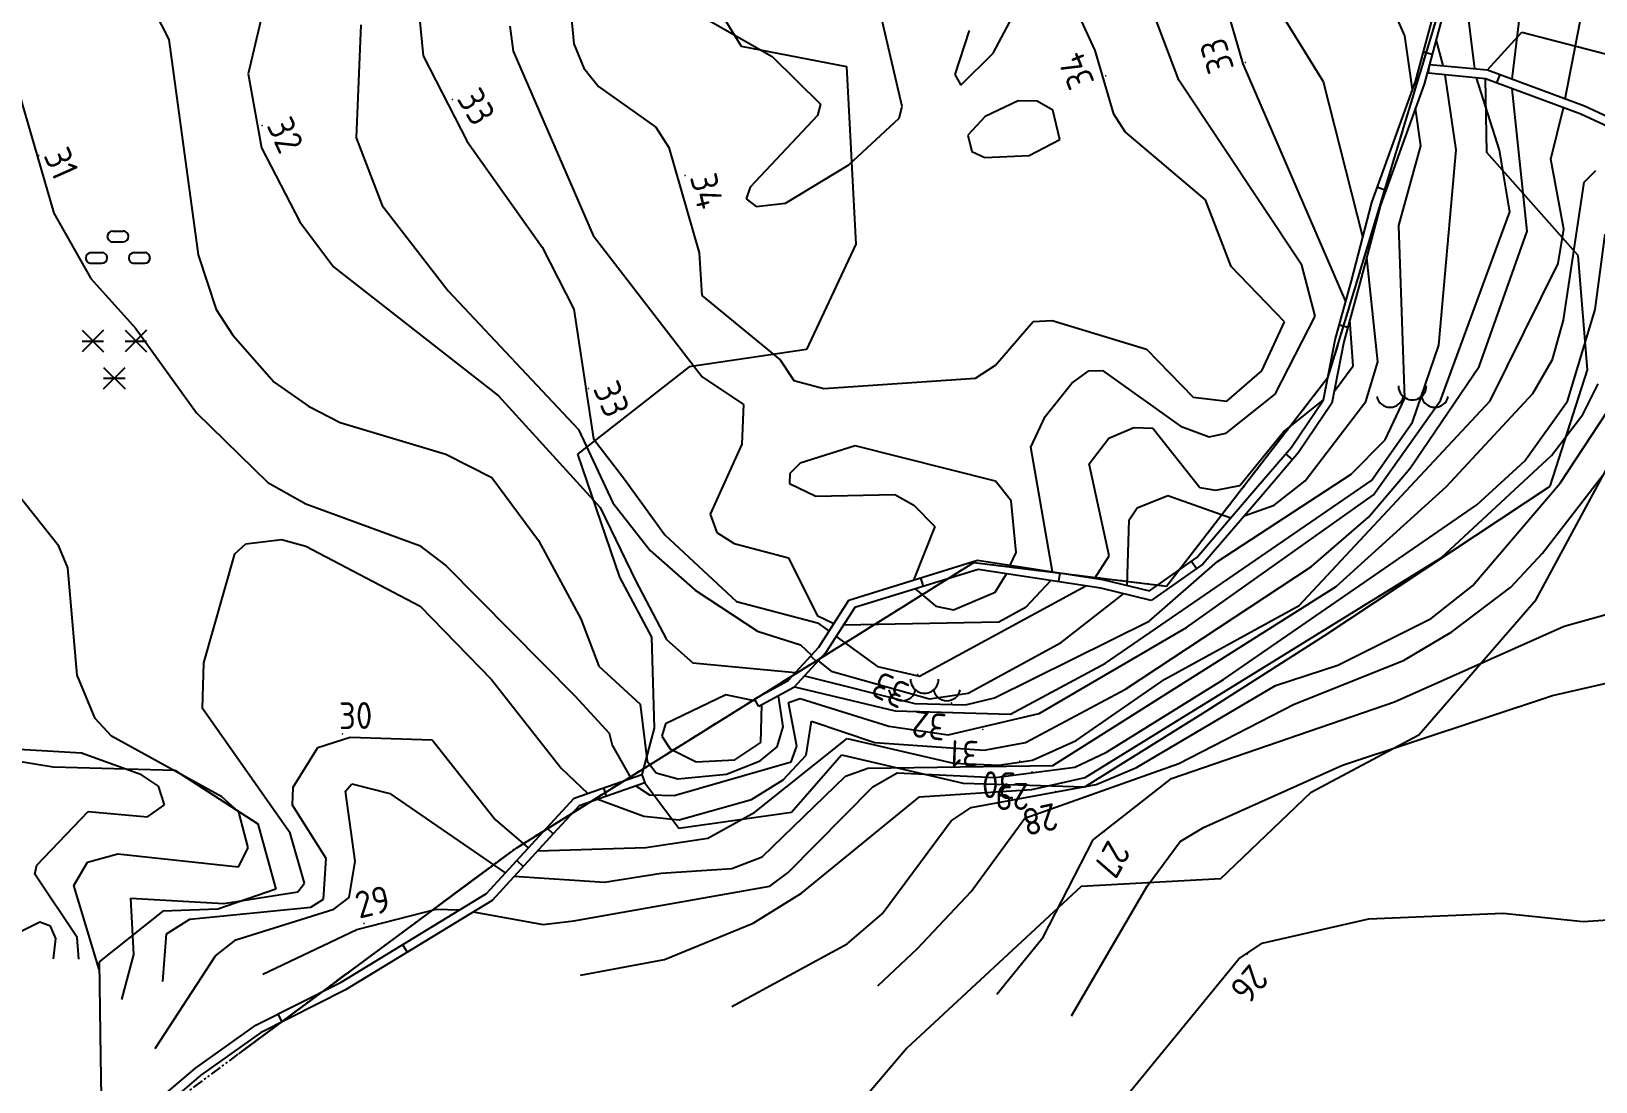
# Model space of a CAD drawing. Header units: metres. Extents: x 139929 to 142176, y 6401995 to 6404420.
# Drawn here: x 140455.7 to 140543.3, y 6402083.7 to 6402142.5 of the extents above; entities that cross this region are included whole.
import ezdxf
from ezdxf.enums import TextEntityAlignment as Align

# ---------------------------------------------------------------- set-up
doc = ezdxf.new("R2010")
doc.units = ezdxf.units.M
doc.header["$LTSCALE"] = 0.5
doc.linetypes.add('PHANTOM', pattern=[2.5, 1.25, -0.25, 0.25, -0.25, 0.25, -0.25])
doc.layers.get('0').update_dxf_attribs({"color": 1})
doc.layers.add('FAS_TRAKT_GRÄNS', color=96, linetype='Continuous', lineweight=35)
for name, color, linetype in [('M-BEF-MARKLINJE', 4, 'Continuous'), ('M-BEF-MUR', 4, 'Continuous'), ('M-BEF-NIVÅKURVA-PRIMÄR-0.5M', 12, 'Continuous'), ('M-BEF-NIVÅKURVA-PRIMÄR-1.0M', 12, 'Continuous'), ('M-GR-FASTIGHETSGRÄNS', 3, 'PHANTOM'), ('M-GR-TRAKTGRÄNS', 7, 'PHANTOM')]:
    doc.layers.add(name, color=color, linetype=linetype)
doc.styles.add('ISO', font='iso.shx', dxfattribs={"height": 2.5})

# ---------------------------------------------------------------- blocks, each defined once
blk = doc.blocks.new('PRI_M_BARRSKOG')
for points in [[(-0.6, 1.478, 0), (-1.8, 0.278, 0)], [(-1.8, 1.478, 0), (-0.6, 0.278, 0)], [(-1.8, 0.878, 0), (-0.6, 0.878, 0)], [(0.6, 1.478, 0), (1.8, 0.278, 0)], [(1.8, 1.478, 0), (0.6, 0.278, 0)], [(0.6, 0.878, 0), (1.8, 0.878, 0)], [(-0.6, -1.8, 0), (0.6, -0.6, 0)], [(-0.6, -0.6, 0), (0.6, -1.8, 0)], [(-0.6, -1.2, 0), (0.6, -1.2, 0)]]:
    blk.add_polyline3d(points)
blk = doc.blocks.new('PRI_M_BERG')
for centre, radius, start, end in [((-1.252, 0.43), 0.765, 192.29023, 347.70977), ((0, 0.867), 0.784, 179.99999, 0.00001), ((1.252, 0.43), 0.765, 192.29023, 347.70977)]:
    blk.add_arc(centre, radius, start, end)
blk = doc.blocks.new('PRI_M_LÖVSKOG')
for p, q in [((-0.295, 1.2), (0.295, 1.2)), ((-0.295, 0.6), (0.295, 0.6)), ((-1.495, 0), (-0.905, 0)), ((-1.495, -0.6), (-0.905, -0.6)), ((0.905, 0), (1.495, 0)), ((0.905, -0.6), (1.495, -0.6))]:
    blk.add_line(p, q)
for centre, start, end in [((-0.295, 0.9), 90.00001, 179.99999), ((-0.295, 0.9), 179.99999, 270.00003), ((0.295, 0.9), 0, 90.00001), ((0.295, 0.9), 270.00003, 0.00001), ((-1.495, -0.3), 90.00001, 179.99999), ((-1.495, -0.3), 179.99999, 270.00003), ((-0.905, -0.3), 0, 90.00001), ((-0.905, -0.3), 270.00003, 0.00001), ((0.905, -0.3), 90.00001, 179.99999), ((0.905, -0.3), 179.99999, 270.00003), ((1.495, -0.3), 0, 90.00001), ((1.495, -0.3), 270.00003, 0.00001)]:
    blk.add_arc(centre, 0.3, start, end)
blk = doc.blocks.new('PRI_NIVÅ_HÖJDPKT')
at = {"color": 0, "linetype": 'Continuous', "lineweight": -3}
blk.add_circle((183, 184), 0.0005, dxfattribs=at)

msp = doc.modelspace()

# ---------------------------------------------------------------- linework, layer by layer
at = {"layer": 'FAS_TRAKT_GRÄNS', "color": 1, "linetype": 'Continuous', "lineweight": -3}
for p, q in [((140528.293, 6402123.183), (140537.487, 6402153.588)), ((140519.238, 6402111.465), (140528.293, 6402123.183)), ((140482.865, 6402096.812), (140508.449, 6402112.785)), ((140508.449, 6402112.785), (140519.238, 6402111.465)), ((140467.305, 6402085.275), (140482.865, 6402096.812))]:
    msp.add_line(p, q, dxfattribs=at)
at = {"layer": 'M-BEF-MARKLINJE'}
for p, q in [((140490.716, 6402149.398, 34.284), (140495.429, 6402141.696, 34.579)), ((140495.429, 6402141.696, 34.579), (140501.324, 6402140.552, 34.812)), ((140537.194, 6402140.358, 30.969), (140539.124, 6402142.473, 30.6)), ((140539.124, 6402142.473, 30.6), (140545.945, 6402140.697, 29.929)), ((140501.324, 6402140.552, 34.812), (140501.844, 6402130.598, 34.523)), ((140537.164, 6402135.738, 31.038), (140537.081, 6402139.866, 31.481)), ((140542.277, 6402129.98, 29.537), (140537.164, 6402135.738, 31.038)), ((140501.844, 6402130.598, 34.523), (140499.082, 6402124.711, 34.289)), ((140542.803, 6402123.579, 28.423), (140542.277, 6402129.98, 29.537)), ((140499.082, 6402124.711, 34.289), (140492.51, 6402123.735, 33.772)), ((140492.51, 6402123.735, 33.772), (140486.262, 6402118.841, 32.487)), ((140540.715, 6402117.063, 28.081), (140542.803, 6402123.579, 28.423)), ((140486.262, 6402118.841, 32.487), (140488.625, 6402111.961, 32.175)), ((140539.919, 6402110.719, 27.115), (140543.969, 6402118.212, 27.553)), ((140528.067, 6402108.687, 28.775), (140540.715, 6402117.063, 28.081)), ((140488.625, 6402111.961, 32.175), (140490.419, 6402108.597, 32.135)), ((140533.352, 6402103.131, 26.944), (140539.919, 6402110.719, 27.115)), ((140490.419, 6402108.597, 32.135), (140490.563, 6402103.51, 31.72)), ((140521.309, 6402104.37, 28.474), (140528.067, 6402108.687, 28.775)), ((140514.669, 6402100.223, 28.207), (140521.309, 6402104.37, 28.474)), ((140490.563, 6402103.51, 31.72), (140489.878, 6402100.921, 31.299)), ((140527.334, 6402099.922, 26.552), (140533.352, 6402103.131, 26.944)), ((140451.1, 6402102.294, 31.752), (140456.927, 6402101.345, 31.644)), ((140498.244, 6402098.798, 29.918), (140501.044, 6402102.022, 29.713)), ((140501.044, 6402102.022, 29.713), (140507.849, 6402100.438, 28.246)), ((140456.927, 6402101.345, 31.644), (140463.728, 6402101.151, 31.352)), ((140463.728, 6402101.151, 31.352), (140468.374, 6402098.157, 30.866)), ((140490.043, 6402100.449, 31.299), (140491.95, 6402097.915, 30.662)), ((140507.849, 6402100.438, 28.246), (140514.669, 6402100.223, 28.207)), ((140522.259, 6402095.068, 26.266), (140527.334, 6402099.922, 26.552)), ((140491.95, 6402097.915, 30.662), (140498.244, 6402098.798, 29.918)), ((140468.374, 6402098.157, 30.866), (140469.391, 6402094.5, 30.259)), ((140469.391, 6402094.5, 30.259), (140466.137, 6402093.373, 29.521)), ((140514.465, 6402094.651, 26.38), (140504.71, 6402085.593, 27.307)), ((140522.259, 6402095.068, 26.266), (140514.465, 6402094.651, 26.38)), ((140463.064, 6402093.261, 30.425), (140459.499, 6402090.418, 31.026)), ((140466.137, 6402093.373, 29.521), (140463.064, 6402093.261, 30.425))]:
    msp.add_line(p, q, dxfattribs=at)
at = {"layer": 'M-BEF-MARKLINJE', "lineweight": -3}
for p, q in [((140490.716, 6402149.398), (140495.429, 6402141.696)), ((140495.429, 6402141.696), (140501.324, 6402140.552)), ((140537.194, 6402140.358), (140539.124, 6402142.473)), ((140539.124, 6402142.473), (140545.945, 6402140.697)), ((140501.324, 6402140.552), (140501.844, 6402130.598)), ((140537.164, 6402135.738), (140537.081, 6402139.866)), ((140542.277, 6402129.98), (140537.164, 6402135.738)), ((140501.844, 6402130.598), (140499.082, 6402124.711)), ((140542.803, 6402123.579), (140542.277, 6402129.98)), ((140499.082, 6402124.711), (140492.51, 6402123.735)), ((140492.51, 6402123.735), (140486.262, 6402118.841)), ((140540.715, 6402117.063), (140542.803, 6402123.579)), ((140486.262, 6402118.841), (140488.625, 6402111.961)), ((140539.919, 6402110.719), (140543.969, 6402118.212)), ((140528.067, 6402108.687), (140540.715, 6402117.063)), ((140488.625, 6402111.961), (140490.419, 6402108.597)), ((140533.352, 6402103.131), (140539.919, 6402110.719)), ((140490.419, 6402108.597), (140490.563, 6402103.51)), ((140521.309, 6402104.37), (140528.067, 6402108.687)), ((140514.669, 6402100.223), (140521.309, 6402104.37)), ((140490.563, 6402103.51), (140489.878, 6402100.921)), ((140527.334, 6402099.922), (140533.352, 6402103.131)), ((140451.1, 6402102.294), (140456.927, 6402101.345)), ((140498.244, 6402098.798), (140501.044, 6402102.022)), ((140501.044, 6402102.022), (140507.849, 6402100.438)), ((140456.927, 6402101.345), (140463.728, 6402101.151)), ((140463.728, 6402101.151), (140468.374, 6402098.157)), ((140490.043, 6402100.449), (140491.95, 6402097.915)), ((140507.849, 6402100.438), (140514.669, 6402100.223)), ((140522.259, 6402095.068), (140527.334, 6402099.922)), ((140491.95, 6402097.915), (140498.244, 6402098.798)), ((140468.374, 6402098.157), (140469.391, 6402094.5)), ((140469.391, 6402094.5), (140466.137, 6402093.373)), ((140514.465, 6402094.651), (140504.71, 6402085.593)), ((140522.259, 6402095.068), (140514.465, 6402094.651)), ((140463.064, 6402093.261), (140459.499, 6402090.418)), ((140466.137, 6402093.373), (140463.064, 6402093.261)), ((140459.499, 6402090.418), (140459.565, 6402085.114)), ((140459.565, 6402085.114), (140459.67, 6402080.05)), ((140504.71, 6402085.593), (140501.448, 6402081.764))]:
    msp.add_line(p, q, dxfattribs=at)
at = {"layer": 'M-BEF-MUR'}
for p, q in [((140533.175, 6402139.718, 31.964), (140534.576, 6402144.95, 31.544)), ((140535.043, 6402144.762, 31.544), (140533.948, 6402140.672, 31.875)), ((140533.618, 6402141.373, 31.831), (140534.101, 6402141.244, 31.829)), ((140533.948, 6402140.672, 31.875), (140533.653, 6402139.569, 31.964)), ((140533.9, 6402140.175, 31.875), (140533.948, 6402140.672, 31.875)), ((140537.081, 6402139.866, 31.481), (140533.9, 6402140.175, 31.875)), ((140533.948, 6402140.672, 31.875), (140537.194, 6402140.358, 31.481)), ((140537.194, 6402140.358, 31.481), (140542.627, 6402138.342, 30.191)), ((140537.887, 6402140.101, 31.317), (140537.713, 6402139.632, 31.329)), ((140530.737, 6402132.929, 33.323), (140533.175, 6402139.718, 31.964)), ((140533.653, 6402139.569, 31.964), (140531.215, 6402132.78, 33.323)), ((140542.434, 6402137.88, 30.191), (140537.081, 6402139.866, 31.481)), ((140542.627, 6402138.342, 30.191), (140545.926, 6402136.807, 29.565)), ((140545.732, 6402136.346, 29.565), (140542.434, 6402137.88, 30.191)), ((140531.05, 6402133.801, 33.148), (140531.521, 6402133.632, 33.152)), ((140529.582, 6402128.553, 33.232), (140530.737, 6402132.929, 33.323)), ((140531.215, 6402132.78, 33.323), (140530.065, 6402128.423, 33.232)), ((140528.679, 6402125.254, 33.977), (140529.582, 6402128.553, 33.232)), ((140530.065, 6402128.423, 33.232), (140529.166, 6402125.14, 33.977)), ((140528.91, 6402126.096, 33.787), (140529.392, 6402125.964, 33.79)), ((140528.02, 6402121.893, 33.556), (140528.679, 6402125.254, 33.977)), ((140529.166, 6402125.14, 33.977), (140528.491, 6402121.696, 33.556)), ((140526.223, 6402119.249, 32.948), (140528.02, 6402121.893, 33.556)), ((140528.491, 6402121.696, 33.556), (140526.622, 6402118.946, 32.948)), ((140524.243, 6402116.92, 33.255), (140526.223, 6402119.249, 32.948)), ((140526.622, 6402118.946, 32.948), (140524.623, 6402116.595, 33.255)), ((140525.896, 6402118.865, 32.999), (140526.277, 6402118.541, 33.001)), ((140520.936, 6402113.072, 33.17), (140524.243, 6402116.92, 33.255)), ((140524.623, 6402116.595, 33.255), (140521.275, 6402112.699, 33.17)), ((140501.461, 6402110.679, 34.255), (140508.651, 6402112.911, 34.778)), ((140508.651, 6402112.911, 34.778), (140515.659, 6402111.84, 33.528)), ((140518.278, 6402111.191, 32.806), (140520.936, 6402113.072, 33.17)), ((140520.63, 6402112.856, 33.128), (140520.919, 6402112.448, 33.125)), ((140508.69, 6402112.4, 34.778), (140501.783, 6402110.256, 34.255)), ((140505.471, 6402111.924, 34.547), (140505.619, 6402111.446, 34.545)), ((140515.561, 6402111.349, 33.528), (140508.69, 6402112.4, 34.778)), ((140513.267, 6402112.206, 33.955), (140513.192, 6402111.711, 33.959)), ((140521.275, 6402112.699, 33.17), (140518.381, 6402110.651, 32.806)), ((140518.381, 6402110.651, 32.806), (140515.561, 6402111.349, 33.528)), ((140515.659, 6402111.84, 33.528), (140518.278, 6402111.191, 32.806)), ((140499.777, 6402108.052, 33.573), (140501.461, 6402110.679, 34.255)), ((140501.783, 6402110.256, 34.255), (140500.175, 6402107.747, 33.573)), ((140498.066, 6402106.176, 32.385), (140499.777, 6402108.052, 33.573)), ((140500.175, 6402107.747, 33.573), (140498.378, 6402105.777, 32.385)), ((140499.317, 6402107.549, 33.254), (140499.687, 6402107.212, 33.251)), ((140496.181, 6402105.159, 32.22), (140498.066, 6402106.176, 32.385)), ((140498.378, 6402105.777, 32.385), (140496.418, 6402104.719, 32.22)), ((140496.418, 6402104.719, 32.22), (140496.181, 6402105.159, 32.22)), ((140486.081, 6402099.592, 30.969), (140489.878, 6402100.921, 31.299)), ((140489.878, 6402100.921, 31.299), (140490.043, 6402100.449, 31.299)), ((140490.043, 6402100.449, 31.299), (140486.364, 6402099.161, 30.969)), ((140487.718, 6402100.165, 31.111), (140487.883, 6402099.693, 31.105)), ((140484.544, 6402097.928, 30.997), (140486.081, 6402099.592, 30.969)), ((140486.364, 6402099.161, 30.969), (140484.911, 6402097.589, 30.997)), ((140481.172, 6402094.257, 30.07), (140484.544, 6402097.928, 30.997)), ((140484.911, 6402097.589, 30.997), (140484.544, 6402097.928, 30.997)), ((140484.544, 6402097.928, 30.997), (140484.912, 6402097.59, 30.997)), ((140484.912, 6402097.59, 30.997), (140481.493, 6402093.867, 30.07)), ((140482.868, 6402096.104, 30.536), (140483.236, 6402095.765, 30.543)), ((140473.037, 6402089.296, 29.298), (140481.172, 6402094.257, 30.07)), ((140481.493, 6402093.867, 30.07), (140473.281, 6402088.858, 29.298)), ((140476.482, 6402091.398, 29.625), (140476.743, 6402090.97, 29.623))]:
    msp.add_line(p, q, dxfattribs=at)
at = {"layer": 'M-BEF-MUR', "lineweight": -3}
for p, q in [((140533.175, 6402139.718), (140534.576, 6402144.95)), ((140535.043, 6402144.762), (140533.948, 6402140.672)), ((140533.618, 6402141.373), (140534.101, 6402141.244)), ((140533.948, 6402140.672), (140533.653, 6402139.569)), ((140533.9, 6402140.175), (140533.948, 6402140.672)), ((140537.081, 6402139.866), (140533.9, 6402140.175)), ((140533.948, 6402140.672), (140537.194, 6402140.358)), ((140537.194, 6402140.358), (140542.627, 6402138.342)), ((140537.887, 6402140.101), (140537.713, 6402139.632)), ((140530.737, 6402132.929), (140533.175, 6402139.718)), ((140533.653, 6402139.569), (140531.215, 6402132.78)), ((140542.434, 6402137.88), (140537.081, 6402139.866)), ((140542.627, 6402138.342), (140545.926, 6402136.807)), ((140545.732, 6402136.346), (140542.434, 6402137.88)), ((140531.05, 6402133.801), (140531.521, 6402133.632)), ((140529.582, 6402128.553), (140530.737, 6402132.929)), ((140531.215, 6402132.78), (140530.065, 6402128.423)), ((140528.679, 6402125.254), (140529.582, 6402128.553)), ((140530.065, 6402128.423), (140529.166, 6402125.14)), ((140528.91, 6402126.096), (140529.392, 6402125.964)), ((140528.02, 6402121.893), (140528.679, 6402125.254)), ((140529.166, 6402125.14), (140528.491, 6402121.696)), ((140526.223, 6402119.249), (140528.02, 6402121.893)), ((140528.491, 6402121.696), (140526.622, 6402118.946)), ((140524.243, 6402116.92), (140526.223, 6402119.249)), ((140526.622, 6402118.946), (140524.623, 6402116.595)), ((140525.896, 6402118.865), (140526.277, 6402118.541)), ((140520.936, 6402113.072), (140524.243, 6402116.92)), ((140524.623, 6402116.595), (140521.275, 6402112.699)), ((140501.461, 6402110.679), (140508.651, 6402112.911)), ((140508.651, 6402112.911), (140515.659, 6402111.84)), ((140518.278, 6402111.191), (140520.936, 6402113.072)), ((140520.63, 6402112.856), (140520.919, 6402112.448)), ((140508.69, 6402112.4), (140501.783, 6402110.256)), ((140505.471, 6402111.924), (140505.619, 6402111.446)), ((140515.561, 6402111.349), (140508.69, 6402112.4)), ((140513.267, 6402112.206), (140513.192, 6402111.711)), ((140521.275, 6402112.699), (140518.381, 6402110.651)), ((140518.381, 6402110.651), (140515.561, 6402111.349)), ((140515.659, 6402111.84), (140518.278, 6402111.191)), ((140499.777, 6402108.052), (140501.461, 6402110.679)), ((140501.783, 6402110.256), (140500.175, 6402107.747)), ((140498.066, 6402106.176), (140499.777, 6402108.052)), ((140500.175, 6402107.747), (140498.378, 6402105.777)), ((140499.317, 6402107.549), (140499.687, 6402107.212)), ((140496.181, 6402105.159), (140498.066, 6402106.176)), ((140498.378, 6402105.777), (140496.418, 6402104.719)), ((140496.418, 6402104.719), (140496.181, 6402105.159)), ((140486.081, 6402099.592), (140489.878, 6402100.921)), ((140489.878, 6402100.921), (140490.043, 6402100.449)), ((140490.043, 6402100.449), (140486.364, 6402099.161)), ((140487.718, 6402100.165), (140487.883, 6402099.693)), ((140484.544, 6402097.928), (140486.081, 6402099.592)), ((140486.364, 6402099.161), (140484.911, 6402097.589)), ((140481.172, 6402094.257), (140484.544, 6402097.928)), ((140484.544, 6402097.928), (140484.912, 6402097.59)), ((140484.911, 6402097.589), (140484.544, 6402097.928)), ((140484.912, 6402097.59), (140481.493, 6402093.867)), ((140482.868, 6402096.104), (140483.236, 6402095.765)), ((140473.037, 6402089.296), (140481.172, 6402094.257)), ((140481.493, 6402093.867), (140473.281, 6402088.858)), ((140476.482, 6402091.398), (140476.743, 6402090.97)), ((140468.258, 6402086.876), (140473.037, 6402089.296)), ((140473.281, 6402088.858), (140468.518, 6402086.447)), ((140469.501, 6402087.505), (140469.726, 6402087.059)), ((140464.888, 6402084.471), (140468.258, 6402086.876)), ((140468.518, 6402086.447), (140465.195, 6402084.076)), ((140459.67, 6402080.05), (140464.888, 6402084.471)), ((140465.195, 6402084.076), (140459.976, 6402079.654))]:
    msp.add_line(p, q, dxfattribs=at)
at = {"layer": 'M-BEF-NIVÅKURVA-PRIMÄR-0.5M', "linetype": 'Continuous', "lineweight": -3}
for p, q in [((140538.581, 6402139.844, 30.5), (140539.875, 6402150.479, 30.5)), ((140528.025, 6402139.698, 32.5), (140524.296, 6402145.714, 32.5)), ((140504.432, 6402138.315, 34.5), (140503.049, 6402144.339, 34.5)), ((140462.575, 6402143.671, 31.5), (140463.395, 6402142.066, 31.5)), ((140491.764, 6402144.185, 34.5), (140497.167, 6402141.115, 34.5)), ((140519.932, 6402139.783, 33.5), (140518.504, 6402143.544, 33.5)), ((140474.136, 6402142.881, 32.5), (140473.881, 6402136.554, 32.5)), ((140482.491, 6402142.804, 33.5), (140482.668, 6402141.407, 33.5)), ((140508.182, 6402142.574, 34.5), (140507.394, 6402140.097, 34.5)), ((140509.537, 6402141.293, 34.5), (140510.621, 6402143.326, 34.5)), ((140463.395, 6402142.066, 31.5), (140465.03, 6402130.01, 31.5)), ((140534.714, 6402140.599, 31.5), (140534.322, 6402142.072, 31.5)), ((140482.668, 6402141.407, 33.5), (140487.154, 6402131.082, 33.5)), ((140497.167, 6402141.115, 34.5), (140499.865, 6402138.437, 34.5)), ((140507.726, 6402139.516, 34.5), (140509.537, 6402141.293, 34.5)), ((140507.394, 6402140.097, 34.5), (140507.726, 6402139.516, 34.5)), ((140535.443, 6402135.895, 31.5), (140534.827, 6402140.085, 31.5)), ((140526.801, 6402129.429, 33.5), (140519.932, 6402139.783, 33.5)), ((140530.233, 6402131.016, 32.5), (140528.025, 6402139.698, 32.5)), ((140539.415, 6402131.342, 30.5), (140538.584, 6402139.309, 30.5)), ((140499.865, 6402138.437, 34.5), (140499.693, 6402137.815, 34.5)), ((140504.273, 6402137.665, 34.5), (140504.432, 6402138.315, 34.5)), ((140510.927, 6402138.633, 34.5), (140509.079, 6402137.748, 34.5)), ((140511.988, 6402138.612, 34.5), (140510.927, 6402138.633, 34.5)), ((140512.865, 6402138.1, 34.5), (140511.988, 6402138.612, 34.5)), ((140499.693, 6402137.815, 34.5), (140495.933, 6402133.791, 34.5)), ((140501.453, 6402135.043, 34.5), (140504.273, 6402137.665, 34.5)), ((140509.079, 6402137.748, 34.5), (140508.113, 6402136.701, 34.5)), ((140513.26, 6402136.468, 34.5), (140512.865, 6402138.1, 34.5)), ((140473.881, 6402136.554, 32.5), (140475.329, 6402132.772, 32.5)), ((140508.113, 6402136.701, 34.5), (140508.347, 6402135.795, 34.5)), ((140511.546, 6402135.572, 34.5), (140513.26, 6402136.468, 34.5)), ((140508.347, 6402135.795, 34.5), (140509.074, 6402135.46, 34.5)), ((140509.074, 6402135.46, 34.5), (140511.546, 6402135.572, 34.5)), ((140534.478, 6402124.955, 31.5), (140535.443, 6402135.895, 31.5)), ((140497.917, 6402132.896, 34.5), (140501.453, 6402135.043, 34.5)), ((140542.603, 6402134.068, 29.5), (140543.262, 6402134.723, 29.5)), ((140495.933, 6402133.791, 34.5), (140495.701, 6402133.14, 34.5)), ((140541.453, 6402126.343, 29.5), (140542.603, 6402134.068, 29.5)), ((140495.701, 6402133.14, 34.5), (140496.271, 6402132.716, 34.5)), ((140475.329, 6402132.772, 32.5), (140479.037, 6402127.984, 32.5)), ((140496.271, 6402132.716, 34.5), (140497.917, 6402132.896, 34.5)), ((140536.732, 6402123.76, 30.5), (140539.415, 6402131.342, 30.5)), ((140487.154, 6402131.082, 33.5), (140493.242, 6402123.184, 33.5)), ((140465.03, 6402130.01, 31.5), (140466.05, 6402126.94, 31.5)), ((140527.549, 6402126.568, 33.5), (140526.801, 6402129.429, 33.5)), ((140531.059, 6402124.025, 32.5), (140530.442, 6402129.852, 32.5)), ((140479.037, 6402127.984, 32.5), (140486.322, 6402120.232, 32.5)), ((140466.05, 6402126.94, 31.5), (140466.982, 6402125.511, 31.5)), ((140525.315, 6402122.211, 33.5), (140527.549, 6402126.568, 33.5)), ((140540.834, 6402124.157, 29.5), (140541.453, 6402126.343, 29.5)), ((140466.982, 6402125.511, 31.5), (140469.292, 6402122.887, 31.5)), ((140533.002, 6402120.642, 31.5), (140534.478, 6402124.955, 31.5)), ((140539.737, 6402122.237, 29.5), (140540.834, 6402124.157, 29.5)), ((140513.936, 6402122.818, 33.5), (140514.881, 6402123.505, 33.5)), ((140514.881, 6402123.505, 33.5), (140515.66, 6402123.541, 33.5)), ((140515.66, 6402123.541, 33.5), (140520.018, 6402120.42, 33.5)), ((140530.385, 6402121.805, 32.5), (140531.059, 6402124.025, 32.5)), ((140532.872, 6402118.063, 30.5), (140536.732, 6402123.76, 30.5)), ((140469.292, 6402122.887, 31.5), (140471.219, 6402121.545, 31.5)), ((140493.242, 6402123.184, 33.5), (140495.556, 6402121.635, 33.5)), ((140512.438, 6402120.966, 33.5), (140513.936, 6402122.818, 33.5)), ((140540.282, 6402113.311, 27.5), (140547.799, 6402123.044, 27.5)), ((140542.534, 6402121.07, 28.5), (140543.405, 6402122.777, 28.5)), ((140471.219, 6402121.545, 31.5), (140472.977, 6402120.63, 31.5)), ((140495.556, 6402121.635, 33.5), (140495.473, 6402119.417, 33.5)), ((140522.576, 6402120.027, 33.5), (140525.315, 6402122.211, 33.5)), ((140526.997, 6402117.357, 32.5), (140530.385, 6402121.805, 32.5)), ((140534.898, 6402117.034, 29.5), (140539.737, 6402122.237, 29.5)), ((140511.633, 6402119.233, 33.5), (140512.438, 6402120.966, 33.5)), ((140530.709, 6402117.376, 31.5), (140533.002, 6402120.642, 31.5)), ((140540.784, 6402118.767, 28.5), (140542.534, 6402121.07, 28.5)), ((140472.977, 6402120.63, 31.5), (140478.901, 6402118.848, 31.5)), ((140486.322, 6402120.232, 32.5), (140488.253, 6402116.116, 32.5)), ((140520.018, 6402120.42, 33.5), (140521.624, 6402119.826, 33.5)), ((140521.624, 6402119.826, 33.5), (140522.576, 6402120.027, 33.5)), ((140495.473, 6402119.417, 33.5), (140493.686, 6402115.486, 33.5)), ((140512.863, 6402112.268, 33.5), (140511.633, 6402119.233, 33.5)), ((140478.901, 6402118.848, 31.5), (140481.47, 6402117.535, 31.5)), ((140530.545, 6402115.319, 30.5), (140532.872, 6402118.063, 30.5)), ((140534.612, 6402113.05, 28.5), (140540.784, 6402118.767, 28.5)), ((140481.47, 6402117.535, 31.5), (140484.091, 6402114.013, 31.5)), ((140515.827, 6402107.141, 31.5), (140530.709, 6402117.376, 31.5)), ((140525.259, 6402115.989, 32.5), (140526.997, 6402117.357, 32.5)), ((140517.586, 6402115.848, 32.5), (140519.305, 6402116.54, 32.5)), ((140519.305, 6402116.54, 32.5), (140522.843, 6402115.29, 32.5)), ((140528.732, 6402111.434, 29.5), (140534.898, 6402117.034, 29.5)), ((140488.253, 6402116.116, 32.5), (140490.342, 6402113.455, 32.5)), ((140493.686, 6402115.486, 33.5), (140494.073, 6402114.457, 33.5)), ((140517.143, 6402115.177, 32.5), (140517.586, 6402115.848, 32.5)), ((140523.59, 6402115.392, 32.5), (140525.259, 6402115.989, 32.5)), ((140517.038, 6402111.498, 32.5), (140517.143, 6402115.177, 32.5)), ((140527.342, 6402112.565, 30.5), (140530.545, 6402115.319, 30.5)), ((140467.086, 6402113.278, 30.5), (140467.713, 6402113.82, 30.5)), ((140467.713, 6402113.82, 30.5), (140469.71, 6402114.078, 30.5)), ((140469.71, 6402114.078, 30.5), (140471.06, 6402113.691, 30.5)), ((140471.06, 6402113.691, 30.5), (140477.469, 6402110.342, 30.5)), ((140484.091, 6402114.013, 31.5), (140486.46, 6402109.637, 31.5)), ((140494.073, 6402114.457, 33.5), (140495.043, 6402113.84, 33.5)), ((140495.043, 6402113.84, 33.5), (140498.083, 6402113.038, 33.5)), ((140465.352, 6402107.17, 30.5), (140467.086, 6402113.278, 30.5)), ((140490.342, 6402113.455, 32.5), (140492.852, 6402111.237, 32.5)), ((140498.083, 6402113.038, 33.5), (140499.68, 6402109.813, 33.5)), ((140514.677, 6402100.755, 28.5), (140534.612, 6402113.05, 28.5)), ((140538.507, 6402111.407, 27.5), (140540.282, 6402113.311, 27.5)), ((140516.935, 6402105.687, 30.5), (140527.342, 6402112.565, 30.5)), ((140492.852, 6402111.237, 32.5), (140496.346, 6402108.939, 32.5)), ((140511.385, 6402110.31, 33.5), (140512.753, 6402111.779, 33.5)), ((140512.876, 6402101.419, 29.5), (140528.732, 6402111.434, 29.5)), ((140513.331, 6402108.306, 32.5), (140516.835, 6402111.033, 32.5)), ((140535.209, 6402108.907, 27.5), (140538.507, 6402111.407, 27.5)), ((140477.469, 6402110.342, 30.5), (140481.455, 6402106.232, 30.5)), ((140509.856, 6402109.468, 33.5), (140511.385, 6402110.31, 33.5)), ((140486.46, 6402109.637, 31.5), (140487.459, 6402106.985, 31.5)), ((140499.68, 6402109.813, 33.5), (140500.622, 6402109.371, 33.5)), ((140501.161, 6402109.286, 33.5), (140509.856, 6402109.468, 33.5)), ((140496.346, 6402108.939, 32.5), (140498.756, 6402108.174, 32.5)), ((140532.507, 6402107.293, 27.5), (140535.209, 6402108.907, 27.5)), ((140498.756, 6402108.174, 32.5), (140499.368, 6402107.604, 32.5)), ((140508.139, 6402105.476, 32.5), (140513.331, 6402108.306, 32.5)), ((140465.286, 6402104.613, 30.5), (140465.352, 6402107.17, 30.5)), ((140487.459, 6402106.985, 31.5), (140489.779, 6402104.85, 31.5)), ((140499.746, 6402107.277, 32.5), (140500.47, 6402106.698, 32.5)), ((140500.47, 6402106.698, 32.5), (140505.966, 6402105.153, 32.5)), ((140510.505, 6402104.296, 31.5), (140515.827, 6402107.141, 31.5)), ((140526.372, 6402104.847, 27.5), (140532.507, 6402107.293, 27.5)), ((140540.831, 6402105.344, 26.5), (140549.123, 6402107.222, 26.5)), ((140481.455, 6402106.232, 30.5), (140485.362, 6402101.27, 30.5)), ((140498.424, 6402105.827, 31.5), (140504.049, 6402104.473, 31.5)), ((140497.775, 6402103.587, 31.5), (140497.524, 6402105.315, 31.5)), ((140505.966, 6402105.153, 32.5), (140508.139, 6402105.476, 32.5)), ((140511.347, 6402102.712, 30.5), (140516.935, 6402105.687, 30.5)), ((140529.081, 6402101.432, 26.5), (140540.831, 6402105.344, 26.5)), ((140470.187, 6402097.623, 30.5), (140465.286, 6402104.613, 30.5)), ((140489.779, 6402104.85, 31.5), (140490.176, 6402101.654, 31.5)), ((140504.049, 6402104.473, 31.5), (140510.505, 6402104.296, 31.5)), ((140519.93, 6402101.536, 27.5), (140526.372, 6402104.847, 27.5)), ((140497.449, 6402102.457, 31.5), (140497.775, 6402103.587, 31.5)), ((140499.068, 6402102.005, 30.5), (140499.374, 6402103.892, 30.5)), ((140499.374, 6402103.892, 30.5), (140502.915, 6402102.705, 30.5)), ((140458.499, 6402102.111, 31.5), (140453.659, 6402102.401, 31.5)), ((140496.502, 6402101.683, 31.5), (140497.449, 6402102.457, 31.5)), ((140502.915, 6402102.705, 30.5), (140509.027, 6402102.281, 30.5)), ((140509.027, 6402102.281, 30.5), (140511.347, 6402102.712, 30.5)), ((140461.863, 6402100.902, 31.5), (140458.499, 6402102.111, 31.5)), ((140490.176, 6402101.654, 31.5), (140490.673, 6402101, 31.5)), ((140494.613, 6402100.94, 31.5), (140496.502, 6402101.683, 31.5)), ((140497.776, 6402100.616, 30.5), (140499.068, 6402102.005, 30.5)), ((140502.512, 6402101.262, 29.5), (140512.876, 6402101.419, 29.5)), ((140511.307, 6402098.472, 27.5), (140519.93, 6402101.536, 27.5)), ((140521.299, 6402097.951, 26.5), (140529.081, 6402101.432, 26.5)), ((140462.821, 6402100.259, 31.5), (140461.863, 6402100.902, 31.5)), ((140485.362, 6402101.27, 30.5), (140486.84, 6402099.857, 30.5)), ((140490.673, 6402101, 31.5), (140491.893, 6402100.672, 31.5)), ((140491.893, 6402100.672, 31.5), (140494.613, 6402100.94, 31.5)), ((140496.007, 6402099.511, 30.5), (140497.776, 6402100.616, 30.5)), ((140496.597, 6402096.31, 29.5), (140501.268, 6402100.822, 29.5)), ((140501.268, 6402100.822, 29.5), (140502.512, 6402101.262, 29.5)), ((140511.707, 6402100.081, 28.5), (140514.677, 6402100.755, 28.5)), ((140463.161, 6402099.211, 31.5), (140462.821, 6402100.259, 31.5)), ((140473.279, 6402099.98, 29.5), (140473.647, 6402100.397, 29.5)), ((140473.832, 6402096.059, 29.5), (140473.279, 6402099.98, 29.5)), ((140473.647, 6402100.397, 29.5), (140475.761, 6402099.85, 29.5)), ((140475.761, 6402099.85, 29.5), (140482.225, 6402095.404, 29.5)), ((140498.805, 6402094.276, 28.5), (140505.418, 6402099.673, 28.5)), ((140505.418, 6402099.673, 28.5), (140511.707, 6402100.081, 28.5)), ((140456.006, 6402095.842, 31.5), (140458.874, 6402098.843, 31.5)), ((140458.874, 6402098.843, 31.5), (140462.197, 6402098.538, 31.5)), ((140462.197, 6402098.538, 31.5), (140463.161, 6402099.211, 31.5)), ((140487.409, 6402099.527, 30.5), (140489.987, 6402098.576, 30.5)), ((140491.957, 6402098.375, 30.5), (140496.007, 6402099.511, 30.5)), ((140489.987, 6402098.576, 30.5), (140491.957, 6402098.375, 30.5)), ((140508.299, 6402094.364, 27.5), (140511.307, 6402098.472, 27.5)), ((140520.002, 6402097.155, 26.5), (140521.299, 6402097.951, 26.5)), ((140470.994, 6402094.839, 30.5), (140470.187, 6402097.623, 30.5)), ((140518.153, 6402094.663, 26.5), (140520.002, 6402097.155, 26.5)), ((140494.912, 6402095.659, 29.5), (140496.597, 6402096.31, 29.5)), ((140455.9, 6402095.339, 31.5), (140456.006, 6402095.842, 31.5)), ((140458.272, 6402091.793, 31.5), (140455.9, 6402095.339, 31.5)), ((140473.492, 6402094.035, 29.5), (140473.832, 6402096.059, 29.5)), ((140487.781, 6402094.883, 29.5), (140490.953, 6402095.396, 29.5)), ((140490.953, 6402095.396, 29.5), (140494.912, 6402095.659, 29.5)), ((140470.623, 6402094.343, 30.5), (140470.994, 6402094.839, 30.5)), ((140482.732, 6402095.216, 29.5), (140487.781, 6402094.883, 29.5)), ((140513.909, 6402087.395, 26.5), (140518.153, 6402094.663, 26.5)), ((140461.437, 6402090.839, 30.5), (140461.273, 6402093.999, 30.5)), ((140461.273, 6402093.999, 30.5), (140466.478, 6402093.69, 30.5)), ((140466.478, 6402093.69, 30.5), (140470.623, 6402094.343, 30.5)), ((140472.625, 6402093.383, 29.5), (140473.492, 6402094.035, 29.5)), ((140496.094, 6402092.591, 28.5), (140498.805, 6402094.276, 28.5)), ((140505.305, 6402091.175, 27.5), (140508.299, 6402094.364, 27.5)), ((140467.142, 6402091.667, 29.5), (140472.625, 6402093.383, 29.5)), ((140458.358, 6402090.585, 31.5), (140458.272, 6402091.793, 31.5)), ((140491.14, 6402090.561, 28.5), (140496.094, 6402092.591, 28.5)), ((140466.013, 6402090.767, 29.5), (140467.142, 6402091.667, 29.5)), ((140503.071, 6402089.074, 27.5), (140505.305, 6402091.175, 27.5)), ((140460.757, 6402088.319, 30.5), (140461.437, 6402090.839, 30.5)), ((140462.631, 6402085.583, 29.5), (140466.013, 6402090.767, 29.5)), ((140486.434, 6402089.673, 28.5), (140491.14, 6402090.561, 28.5))]:
    msp.add_line(p, q, dxfattribs=at)
at = {"layer": 'M-BEF-NIVÅKURVA-PRIMÄR-1.0M', "linetype": 'Continuous', "lineweight": -3}
for p, q in [((140515.252, 6402141.457, 34), (140510.686, 6402151.298, 34)), ((140469.615, 6402147.635, 32), (140467.83, 6402140.149, 32)), ((140536.498, 6402140.425, 31), (140535.784, 6402146.104, 31)), ((140523.533, 6402140.7, 33), (140522.083, 6402145.666, 33)), ((140541.558, 6402138.739, 30), (140542.631, 6402144.334, 30)), ((140477.329, 6402144.218, 33), (140477.622, 6402141.15, 33)), ((140485.877, 6402143.786, 34), (140486.061, 6402141.827, 34)), ((140532.569, 6402142.267, 32), (140531.966, 6402143.674, 32)), ((140486.061, 6402141.827, 34), (140486.624, 6402140.464, 34)), ((140533.012, 6402139.266, 32), (140532.569, 6402142.267, 32)), ((140454.423, 6402141.101, 31), (140456.952, 6402132.348, 31)), ((140477.622, 6402141.15, 33), (140480.095, 6402136.361, 33)), ((140516.297, 6402137.878, 34), (140515.252, 6402141.457, 34)), ((140467.83, 6402140.149, 32), (140468.583, 6402136.005, 32)), ((140486.624, 6402140.464, 34), (140487.446, 6402139.43, 34)), ((140529.266, 6402127.4, 33), (140523.533, 6402140.7, 33)), ((140537.881, 6402135.873, 31), (140536.593, 6402139.913, 31)), ((140487.446, 6402139.43, 34), (140490.648, 6402137.16, 34)), ((140533.473, 6402136.104, 32), (140533.168, 6402138.219, 32)), ((140540.754, 6402135.371, 30), (140541.458, 6402138.242, 30)), ((140516.925, 6402136.902, 34), (140516.297, 6402137.878, 34)), ((140490.648, 6402137.16, 34), (140491.376, 6402136.021, 34)), ((140521.423, 6402133.092, 34), (140516.925, 6402136.902, 34)), ((140468.583, 6402136.005, 32), (140470.732, 6402131.853, 32)), ((140480.095, 6402136.361, 33), (140484.286, 6402130.433, 33)), ((140491.376, 6402136.021, 34), (140493.074, 6402130.127, 34)), ((140532.239, 6402131.642, 32), (140533.473, 6402136.104, 32)), ((140538.458, 6402132.413, 31), (140537.881, 6402135.873, 31)), ((140541.469, 6402131.436, 30), (140540.754, 6402135.371, 30)), ((140522.851, 6402129.347, 34), (140521.423, 6402133.092, 34)), ((140456.952, 6402132.348, 31), (140459.032, 6402128.683, 31)), ((140534.563, 6402121.859, 31), (140538.458, 6402132.413, 31)), ((140470.732, 6402131.853, 32), (140472.608, 6402129.333, 32)), ((140532.576, 6402121.981, 32), (140532.239, 6402131.642, 32)), ((140541.159, 6402129.515, 30), (140541.469, 6402131.436, 30)), ((140543.232, 6402126.94, 29), (140543.794, 6402131.16, 29)), ((140484.286, 6402130.433, 33), (140486.071, 6402126.97, 33)), ((140493.074, 6402130.127, 34), (140493.23, 6402127.729, 34)), ((140537.36, 6402121.828, 30), (140541.159, 6402129.515, 30)), ((140459.032, 6402128.683, 31), (140461.539, 6402125.909, 31)), ((140472.608, 6402129.333, 32), (140481.846, 6402122.119, 32)), ((140525.838, 6402126.262, 34), (140522.851, 6402129.347, 34)), ((140493.23, 6402127.729, 34), (140497.615, 6402124.137, 34)), ((140541.265, 6402117.232, 28), (140548.333, 6402127.994, 28)), ((140486.071, 6402126.97, 33), (140487.167, 6402119.716, 33)), ((140541.676, 6402121.825, 29), (140543.232, 6402126.94, 29)), ((140461.539, 6402125.909, 31), (140464.939, 6402121.157, 31)), ((140509.672, 6402123.822, 34), (140511.766, 6402126.285, 34)), ((140511.766, 6402126.285, 34), (140512.845, 6402126.333, 34)), ((140512.845, 6402126.333, 34), (140518.115, 6402124.725, 34)), ((140524.565, 6402123.516, 34), (140525.838, 6402126.262, 34)), ((140529.677, 6402123.785, 33), (140529.501, 6402126.364, 33)), ((140518.115, 6402124.725, 34), (140520.73, 6402122.045, 34)), ((140497.615, 6402124.137, 34), (140498.382, 6402122.97, 34)), ((140508.54, 6402123.107, 34), (140509.672, 6402123.822, 34)), ((140522.609, 6402121.815, 34), (140524.565, 6402123.516, 34)), ((140528.622, 6402122.363, 33), (140529.677, 6402123.785, 33)), ((140498.382, 6402122.97, 34), (140500.053, 6402122.527, 34)), ((140500.053, 6402122.527, 34), (140508.54, 6402123.107, 34)), ((140481.846, 6402122.119, 32), (140487.537, 6402115.864, 32)), ((140520.73, 6402122.045, 34), (140522.609, 6402121.815, 34)), ((140525.779, 6402120.103, 33), (140528.008, 6402121.874, 33)), ((140526.667, 6402110.379, 30), (140537.36, 6402121.828, 30)), ((140530.817, 6402116.571, 31), (140534.563, 6402121.859, 31)), ((140531.473, 6402119.646, 32), (140532.576, 6402121.981, 32)), ((140539.289, 6402118.483, 29), (140541.676, 6402121.825, 29)), ((140464.939, 6402121.157, 31), (140468.931, 6402117.261, 31)), ((140516.002, 6402119.749, 33), (140517.404, 6402120.34, 33)), ((140517.404, 6402120.34, 33), (140518.462, 6402120.299, 33)), ((140518.462, 6402120.299, 33), (140521.097, 6402116.989, 33)), ((140523.341, 6402117.101, 33), (140525.779, 6402120.103, 33)), ((140487.167, 6402119.716, 33), (140488.85, 6402117.531, 33)), ((140501.814, 6402119.322, 34), (140498.728, 6402118.347, 34)), ((140509.664, 6402117.337, 34), (140501.814, 6402119.322, 34)), ((140514.9, 6402118.312, 33), (140516.002, 6402119.749, 33)), ((140529.578, 6402117.73, 32), (140531.473, 6402119.646, 32)), ((140498.728, 6402118.347, 34), (140498.149, 6402117.773, 34)), ((140516.028, 6402113.154, 33), (140514.9, 6402118.312, 33)), ((140536.599, 6402116.015, 29), (140539.289, 6402118.483, 29)), ((140468.931, 6402117.261, 31), (140471.065, 6402116.072, 31)), ((140488.85, 6402117.531, 33), (140491.151, 6402114.328, 33)), ((140498.149, 6402117.773, 34), (140498.139, 6402117.205, 34)), ((140498.139, 6402117.205, 34), (140499.611, 6402116.494, 34)), ((140510.544, 6402116.23, 34), (140509.664, 6402117.337, 34)), ((140522.094, 6402112.839, 32), (140529.578, 6402117.73, 32)), ((140536.356, 6402111.479, 28), (140541.265, 6402117.232, 28)), ((140457.245, 6402113.697, 31), (140454.872, 6402116.692, 31)), ((140499.611, 6402116.494, 34), (140504.022, 6402116.587, 34)), ((140504.022, 6402116.587, 34), (140505.088, 6402115.998, 34)), ((140520.36, 6402109.152, 31), (140530.817, 6402116.571, 31)), ((140521.097, 6402116.989, 33), (140521.991, 6402116.84, 33)), ((140521.991, 6402116.84, 33), (140523.341, 6402117.101, 33)), ((140471.065, 6402116.072, 31), (140477.427, 6402113.734, 31)), ((140487.537, 6402115.864, 32), (140489.537, 6402111.742, 32)), ((140505.088, 6402115.998, 34), (140506.262, 6402114.805, 34)), ((140510.826, 6402113.351, 34), (140510.544, 6402116.23, 34)), ((140522.434, 6402106.226, 29), (140536.599, 6402116.015, 29)), ((140506.262, 6402114.805, 34), (140505.074, 6402111.801, 34)), ((140457.738, 6402112.494, 31), (140457.245, 6402113.697, 31)), ((140477.427, 6402113.734, 31), (140478.927, 6402112.605, 31)), ((140491.151, 6402114.328, 33), (140495.169, 6402110.592, 33)), ((140510.49, 6402112.63, 34), (140510.826, 6402113.351, 34)), ((140515.224, 6402111.906, 33), (140516.028, 6402113.154, 33)), ((140518.269, 6402109.504, 32), (140522.094, 6402112.839, 32)), ((140458.26, 6402106.479, 31), (140457.738, 6402112.494, 31)), ((140478.927, 6402112.605, 31), (140486.115, 6402105.321, 31)), ((140509.649, 6402111.117, 34), (140510.272, 6402112.157, 34)), ((140489.537, 6402111.742, 32), (140491.253, 6402108.48, 32)), ((140505.172, 6402111.308, 34), (140506.328, 6402110.34, 34)), ((140505.408, 6402106.415, 33), (140514.714, 6402111.479, 33)), ((140507.32, 6402110.138, 34), (140509.649, 6402111.117, 34)), ((140534.056, 6402109.654, 28), (140536.356, 6402111.479, 28)), ((140495.169, 6402110.592, 33), (140499.693, 6402109.415, 33)), ((140506.328, 6402110.34, 34), (140507.32, 6402110.138, 34)), ((140519.145, 6402106.249, 30), (140526.667, 6402110.379, 30)), ((140541.495, 6402109.224, 27), (140547.312, 6402110.845, 27)), ((140499.693, 6402109.415, 33), (140500.346, 6402108.939, 33)), ((140509.606, 6402105.198, 32), (140518.269, 6402109.504, 32)), ((140528.832, 6402107.042, 28), (140534.056, 6402109.654, 28)), ((140491.253, 6402108.48, 32), (140492.733, 6402107.162, 32)), ((140500.75, 6402108.645, 33), (140503.053, 6402106.968, 33)), ((140512.108, 6402104.337, 31), (140520.36, 6402109.152, 31)), ((140532.001, 6402104.974, 27), (140541.495, 6402109.224, 27)), ((140492.733, 6402107.162, 32), (140498.472, 6402106.621, 32)), ((140503.053, 6402106.968, 33), (140505.408, 6402106.415, 33)), ((140525.334, 6402105.905, 28), (140528.832, 6402107.042, 28)), ((140459.272, 6402104.054, 31), (140458.26, 6402106.479, 31)), ((140498.983, 6402106.439, 32), (140505.147, 6402104.887, 32)), ((140514.173, 6402102.821, 30), (140519.145, 6402106.249, 30)), ((140515.871, 6402102.17, 29), (140522.434, 6402106.226, 29)), ((140517.551, 6402101.304, 28), (140525.334, 6402105.905, 28)), ((140486.115, 6402105.321, 31), (140488.036, 6402103.234, 31)), ((140494.578, 6402105.382, 32), (140491.19, 6402103.748, 32)), ((140496.259, 6402105.013, 32), (140494.578, 6402105.382, 32)), ((140498.08, 6402104.942, 31), (140498.73, 6402105.173, 31)), ((140498.553, 6402102.502, 31), (140498.08, 6402104.942, 31)), ((140498.73, 6402105.173, 31), (140503.698, 6402103.62, 31)), ((140505.147, 6402104.887, 32), (140507.991, 6402104.807, 32)), ((140507.991, 6402104.807, 32), (140509.606, 6402105.198, 32)), ((140519.506, 6402100.692, 27), (140532.001, 6402104.974, 27)), ((140460.179, 6402103.056, 31), (140459.272, 6402104.054, 31)), ((140496.539, 6402102.7, 32), (140496.592, 6402104.812, 32)), ((140507.02, 6402103.134, 31), (140512.108, 6402104.337, 31)), ((140488.036, 6402103.234, 31), (140488.212, 6402102.558, 31)), ((140491.19, 6402103.748, 32), (140490.992, 6402103.057, 32)), ((140503.698, 6402103.62, 31), (140507.02, 6402103.134, 31)), ((140466.365, 6402099.666, 31), (140460.179, 6402103.056, 31)), ((140470.361, 6402100.198, 30), (140471.741, 6402102.433, 30)), ((140471.741, 6402102.433, 30), (140473.552, 6402102.996, 30)), ((140473.552, 6402102.996, 30), (140478.128, 6402102.856, 30)), ((140478.128, 6402102.856, 30), (140481.653, 6402098.394, 30)), ((140488.212, 6402102.558, 31), (140489.256, 6402100.703, 31)), ((140490.992, 6402103.057, 32), (140491.463, 6402102.353, 32)), ((140491.463, 6402102.353, 32), (140492.92, 6402101.631, 32)), ((140495.08, 6402101.736, 32), (140496.539, 6402102.7, 32)), ((140496.202, 6402098.812, 30), (140501.37, 6402102.929, 30)), ((140498.219, 6402101.627, 31), (140498.553, 6402102.502, 31)), ((140501.37, 6402102.929, 30), (140507.308, 6402101.555, 30)), ((140511.737, 6402101.708, 30), (140514.173, 6402102.821, 30)), ((140491.685, 6402099.745, 31), (140498.219, 6402101.627, 31)), ((140492.92, 6402101.631, 32), (140495.08, 6402101.736, 32)), ((140507.308, 6402101.555, 30), (140509.842, 6402101.431, 30)), ((140509.842, 6402101.431, 30), (140511.737, 6402101.708, 30)), ((140514.103, 6402101.317, 29), (140515.871, 6402102.17, 29)), ((140502.797, 6402100.218, 29), (140504.169, 6402101.012, 29)), ((140504.169, 6402101.012, 29), (140509.641, 6402100.746, 29)), ((140509.641, 6402100.746, 29), (140514.103, 6402101.317, 29)), ((140515.127, 6402097.252, 27), (140519.506, 6402100.692, 27)), ((140515.29, 6402100.35, 28), (140517.551, 6402101.304, 28)), ((140467.317, 6402098.808, 31), (140466.365, 6402099.666, 31)), ((140470.309, 6402099.191, 30), (140470.361, 6402100.198, 30)), ((140489.535, 6402100.271, 31), (140490.291, 6402099.782, 31)), ((140490.291, 6402099.782, 31), (140491.685, 6402099.745, 31)), ((140498.059, 6402095.432, 29), (140502.797, 6402100.218, 29)), ((140508.297, 6402099.061, 28), (140515.29, 6402100.35, 28)), ((140467.844, 6402096.804, 31), (140467.317, 6402098.808, 31)), ((140472.193, 6402096.219, 30), (140470.309, 6402099.191, 30)), ((140493.563, 6402097.346, 30), (140496.202, 6402098.812, 30)), ((140507.181, 6402098.321, 28), (140508.297, 6402099.061, 28)), ((140481.653, 6402098.394, 30), (140483.514, 6402096.807, 30)), ((140503.319, 6402093.117, 28), (140507.181, 6402098.321, 28)), ((140490.095, 6402096.836, 30), (140493.563, 6402097.346, 30)), ((140512.334, 6402091.813, 27), (140515.127, 6402097.252, 27)), ((140458.85, 6402096.007, 31), (140460.551, 6402096.472, 31)), ((140460.551, 6402096.472, 31), (140467.293, 6402095.749, 31)), ((140467.293, 6402095.749, 31), (140467.844, 6402096.804, 31)), ((140472.059, 6402093.931, 30), (140472.193, 6402096.219, 30)), ((140484.042, 6402096.643, 30), (140490.095, 6402096.836, 30)), ((140458.079, 6402094.701, 31), (140458.85, 6402096.007, 31)), ((140497.043, 6402094.667, 29), (140498.059, 6402095.432, 29)), ((140459.491, 6402090.003, 31), (140458.079, 6402094.701, 31)), ((140486.072, 6402092.72, 29), (140497.043, 6402094.667, 29)), ((140471.348, 6402093.49, 30), (140472.059, 6402093.931, 30)), ((140456.175, 6402092.645, 32), (140452.957, 6402091.04, 32)), ((140456.769, 6402092.423, 32), (140456.175, 6402092.645, 32)), ((140463.263, 6402092.002, 30), (140464.577, 6402092.817, 30)), ((140464.577, 6402092.817, 30), (140471.348, 6402093.49, 30)), ((140473.913, 6402092.235, 29), (140478.353, 6402093.384, 29)), ((140478.353, 6402093.384, 29), (140479.652, 6402093.331, 29)), ((140480.428, 6402093.217, 29), (140484.344, 6402092.512, 29)), ((140484.344, 6402092.512, 29), (140486.072, 6402092.72, 29)), ((140501.357, 6402091.431, 28), (140503.319, 6402093.117, 28)), ((140524.593, 6402091.472, 26), (140530.556, 6402092.834, 26)), ((140530.556, 6402092.834, 26), (140538.073, 6402093.159, 26)), ((140538.073, 6402093.159, 26), (140542.549, 6402092.685, 26)), ((140542.549, 6402092.685, 26), (140545.083, 6402092.858, 26)), ((140457.077, 6402091.729, 32), (140456.769, 6402092.423, 32)), ((140463.058, 6402089.331, 30), (140463.263, 6402092.002, 30)), ((140468.661, 6402089.74, 29), (140473.913, 6402092.235, 29)), ((140509.734, 6402088.61, 27), (140512.334, 6402091.813, 27)), ((140456.942, 6402090.586, 32), (140457.077, 6402091.729, 32)), ((140494.907, 6402087.929, 28), (140501.357, 6402091.431, 28)), ((140523.292, 6402090.602, 26), (140524.593, 6402091.472, 26)), ((140515.648, 6402081.282, 26), (140523.292, 6402090.602, 26))]:
    msp.add_line(p, q, dxfattribs=at)
at = {"layer": 'M-GR-FASTIGHETSGRÄNS'}
for p, q in [((140528.293, 6402123.183), (140537.487, 6402153.588)), ((140528.293, 6402123.183), (140537.487, 6402153.588)), ((140519.238, 6402111.465), (140528.293, 6402123.183)), ((140519.238, 6402111.465), (140528.293, 6402123.183)), ((140482.865, 6402096.812), (140508.449, 6402112.785)), ((140482.865, 6402096.812), (140508.449, 6402112.785)), ((140508.449, 6402112.785), (140519.238, 6402111.465)), ((140508.449, 6402112.785), (140519.238, 6402111.465)), ((140450.718, 6402072.976), (140482.865, 6402096.812)), ((140467.305, 6402085.275), (140482.865, 6402096.812))]:
    msp.add_line(p, q, dxfattribs=at)
at = {"layer": 'M-GR-TRAKTGRÄNS', "lineweight": -3}
for p, q in [((140528.293, 6402123.183), (140537.487, 6402153.588)), ((140519.238, 6402111.465), (140528.293, 6402123.183)), ((140482.865, 6402096.812), (140508.449, 6402112.785)), ((140508.449, 6402112.785), (140519.238, 6402111.465)), ((140450.718, 6402072.976), (140482.865, 6402096.812))]:
    msp.add_line(p, q, dxfattribs=at)

# ---------------------------------------------------------------- block references
at = {"layer": 'M-BEF-MARKLINJE'}
for name, p in [('PRI_M_LÖVSKOG', (140460.549, 6402130.134, 29.664)), ('PRI_M_LÖVSKOG', (140460.549, 6402130.134, 29.664)), ('PRI_M_BERG', (140533, 6402121.808, 31.879)), ('PRI_M_BERG', (140533, 6402121.808, 31.879)), ('PRI_M_BERG', (140505.693, 6402105.381, 32.629)), ('PRI_M_BERG', (140505.693, 6402105.381, 32.629))]:
    msp.add_blockref(name, p, dxfattribs=at)
at = {"layer": 'M-BEF-MARKLINJE', "lineweight": -3}
msp.add_blockref('PRI_M_BARRSKOG', (140460.344, 6402124.306, 32.641), dxfattribs=at)
at = {"layer": 'M-BEF-MARKLINJE', "color": 1, "linetype": 'Continuous', "lineweight": -3}
msp.add_blockref('PRI_M_BARRSKOG', (140460.344, 6402124.306, 32.641), dxfattribs=at)
at = {"layer": 'M-BEF-NIVÅKURVA-PRIMÄR-1.0M', "color": 1, "linetype": 'Continuous', "lineweight": -3, "xscale": 0.001, "yscale": 0.001, "zscale": 0.001}
for p in [(140515.651, 6402139.854, 34), (140523.471, 6402140.59, 33), (140479.095, 6402138.516, 33), (140468.435, 6402137.07, 32), (140455.946, 6402135.388, 31), (140492.114, 6402134.259, 34), (140486.701, 6402122.34, 33), (140505.139, 6402106.327, 33), (140507.022, 6402104.735, 32), (140472.933, 6402102.999, 30), (140508.777, 6402103.241, 31), (140510.837, 6402101.477, 30), (140511.533, 6402100.888, 29), (140512.859, 6402099.773, 28), (140515.585, 6402097.547, 27), (140474.143, 6402092.398, 29), (140523.584, 6402090.681, 26)]:
    msp.add_blockref('PRI_NIVÅ_HÖJDPKT', p, dxfattribs=at)

# ---------------------------------------------------------------- texts
at = {"layer": 'M-BEF-NIVÅKURVA-PRIMÄR-1.0M', "style": 'ISO'}
for s, rotation, p in [('33', 107.082, (140523.471, 6402140.59)), ('34', 112.239, (140515.651, 6402139.854)), ('33', 300.411, (140479.095, 6402138.516)), ('32', 294.68701, (140468.435, 6402137.07)), ('31', 293.94001, (140455.946, 6402135.388)), ('34', 283.28401, (140492.114, 6402134.259)), ('33', 293.13899, (140486.701, 6402122.34)), ('33', 154.17899, (140505.139, 6402106.327)), ('30', 0.801, (140472.933, 6402102.999)), ('32', 172.98, (140507.022, 6402104.735)), ('31', 177.732, (140508.777, 6402103.241)), ('30', 177.39, (140510.837, 6402101.477)), ('29', 180.60301, (140511.533, 6402100.888)), ('28', 191.89801, (140512.859, 6402099.773)), ('27', 241.22701, (140515.585, 6402097.547)), ('29', 13.293, (140474.143, 6402092.398)), ('26', 229.24801, (140523.584, 6402090.681))]:
    msp.add_text(s, height=1.5, rotation=rotation, dxfattribs=at).set_placement(p, align=Align.BOTTOM_LEFT)

doc.saveas('drawing.dxf')
